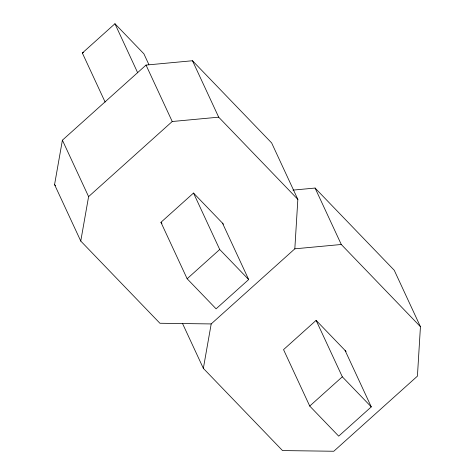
<?xml version="1.0" encoding="UTF-8"?>
<svg xmlns="http://www.w3.org/2000/svg" width="475" height="475" viewBox="0 0 475 475"><rect width="100%" height="100%" fill="white"/><g stroke="black" fill="none" stroke-linecap="round" stroke-linejoin="round"><path stroke-width="0.71" d="M294.827 248.823L297.843 199.375L271.647 142.939L192.488 60.741L146.033 65.075L62.403 140.184L54.56 184.621L80.756 241.057L159.915 323.261L211.197 323.932L294.827 248.823L341.282 244.488L420.44 326.693L417.424 376.141L333.794 451.25L282.512 450.573L203.353 368.368L182.459 323.356M80.756 241.057L88.599 196.62L62.403 140.184M203.353 368.368L211.197 323.932M105.117 102.06L82.353 53.016L114.938 23.75L143.895 53.823L148.883 64.576M88.599 196.62L172.229 121.511L218.684 117.171L297.843 199.375M222.484 223.125L248.68 279.561L216.095 308.827L187.138 278.754L160.942 222.318L193.521 193.052L223.499 224.182M187.138 278.754L219.717 249.488L193.521 193.052M346.097 351.494L316.118 320.37L283.539 349.63L309.736 406.066L338.693 436.139L371.278 406.879L345.082 350.443M309.736 406.066L342.315 376.806L316.118 320.37M82.353 53.016L83.689 52.41M292.962 190.119L315.085 188.053L394.244 270.257L420.44 326.693M219.717 249.488L248.68 279.561M342.315 376.806L371.278 406.879M160.942 222.318L161.957 223.375M54.56 184.621L55.587 185.689M315.085 188.053L341.282 244.488M192.488 60.741L218.684 117.171M146.033 65.075L172.229 121.511M114.938 23.75L137.702 72.794"/></g></svg>
